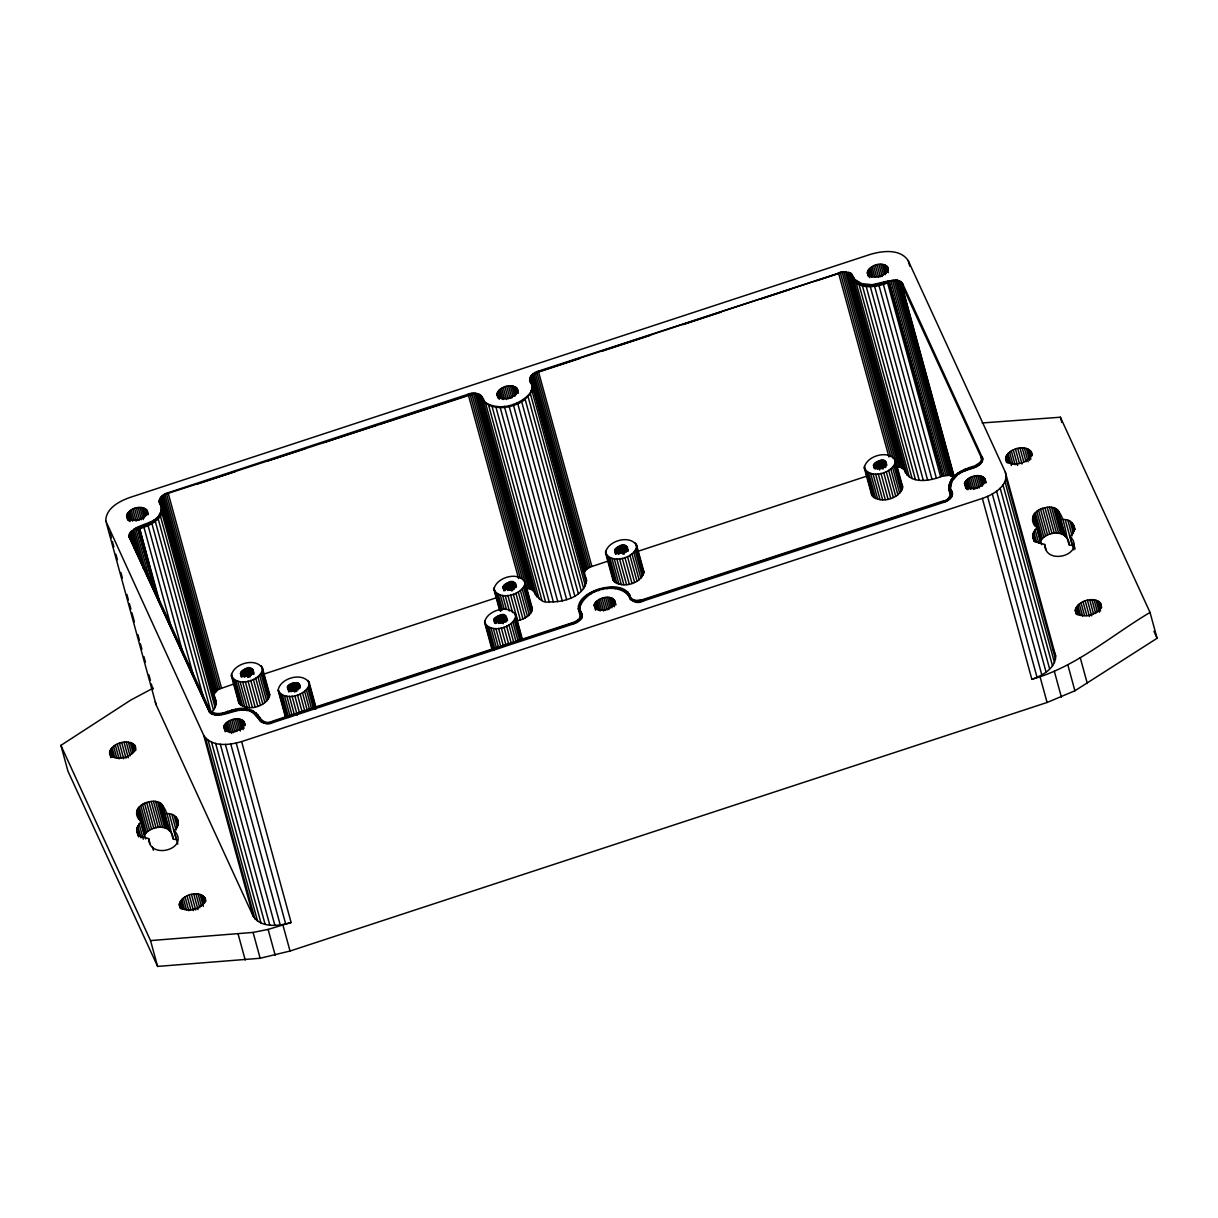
<?xml version="1.0" encoding="UTF-8"?>
<svg xmlns="http://www.w3.org/2000/svg" width="1218" height="1218" viewBox="0 0 1218 1218"><rect width="100%" height="100%" fill="white"/><g stroke="black" fill="none" stroke-linecap="round" stroke-linejoin="round"><path stroke-width="1.5" d="M131.711 542.223C123.551 524.943 151.002 528.033 157.442 517.939L157.67 518.807L151.123 523.664L138.106 528.871L156.026 594.749M105.768 520.862C105.905 508.302 119.227 501.314 129.58 497.583L870.322 254.395C882.456 250.832 900.163 248.502 908.232 260.667L1005.337 472.142C1009.235 485.815 993.157 494.691 982.363 498.406L241.621 741.595C229.486 745.157 211.78 747.471 203.711 735.322L105.768 520.862L156.102 704.765L253.207 916.24C261.276 928.39 278.968 926.061 291.117 922.513L241.621 741.595M109.574 752.998C111.082 742.676 130.6 737.332 135.64 747.152C134.132 757.474 114.614 762.818 109.574 752.998L110.868 757.687M126.626 516.188C127.829 507.936 143.45 503.658 147.469 511.514C146.267 519.766 130.661 524.044 126.626 516.188L127.57 519.629M132.655 530.972L130.296 533.271L129.138 536.879C131.864 521.213 161.872 526.861 161.385 507.297L161.522 510.707L159.086 516.021L158.858 515.153M138.669 819.135C132.61 810.731 141.06 803.088 148.946 801.916C169.591 796.161 168.191 827.768 173.337 839.202L176.29 839.628L169.226 813.776L166.257 813.365M162.329 509.718L162.42 507.069L162.557 510.586L162.329 509.718L159.786 515.244L153.94 521.045L150.545 523.268L150.301 522.415M179.29 904.822C180.797 894.499 200.315 889.155 205.355 898.975C203.848 909.298 184.329 914.657 179.29 904.822L180.234 908.278M223.762 726.598C225.756 735.809 242.154 731.561 244.544 724.055C242.549 714.844 226.152 719.092 223.762 726.598L225.178 731.774M231.359 675.731C233.171 663.338 256.602 656.928 262.646 668.712C260.835 681.09 237.403 687.515 231.359 675.731L238.85 703.06C246.919 712.393 267.61 706.729 269.711 694.549L262.22 667.22M238.5 699.985L238.85 703.06M240.494 673.676C254.638 655.695 258.734 684.47 240.494 673.676L241.423 677.132M278.115 690.286C279.912 677.893 303.343 671.483 309.387 683.268C307.575 695.645 284.159 702.07 278.115 690.286L285.591 717.615L285.773 712.88M484.612 622.489C486.408 610.096 509.84 603.686 515.884 615.471C514.072 627.864 490.656 634.274 484.612 622.489L492.087 649.818L491.737 646.743M496.99 394.586C498.208 386.334 513.813 382.056 517.848 389.912C516.645 398.179 501.024 402.458 496.99 394.586L497.934 398.042M493.929 589.527C495.726 577.134 519.157 570.724 525.202 582.509C523.39 594.902 499.974 601.311 493.929 589.527L499.578 610.203M493.747 619.779C508.104 632.995 511.667 602.819 493.747 619.779L494.691 623.22M503.049 587.487C517.208 569.491 521.289 598.282 503.049 587.487L503.993 590.928M510.601 594.902L517.665 620.738C523.77 619.17 531.977 615.638 532.266 608.361L473.619 393.856L168.236 493.32C162.314 494.63 157.701 500.796 161.811 506.581L160.365 499.882M594.14 605.011C596.135 614.207 612.532 609.959 614.907 602.453C612.913 593.242 596.515 597.505 594.14 605.011L595.556 610.172M605.544 552.881C607.356 540.503 630.772 534.078 636.816 545.862C635.004 558.255 611.588 564.665 605.544 552.881L613.035 580.21C621.089 589.542 641.795 583.894 643.896 571.714L636.405 544.37M614.664 550.841C628.823 532.845 632.903 561.635 614.664 550.841L615.608 554.281M867.368 272.999C868.571 264.732 884.192 260.454 888.211 268.325C887.009 276.577 871.403 280.856 867.368 272.999L868.312 276.44M864.293 467.925C866.105 455.547 889.521 449.122 895.565 460.906C893.768 473.3 870.337 479.725 864.293 467.925L871.784 495.269C879.838 504.587 900.544 498.938 902.645 486.758L843.785 271.644L538.356 371.17C532.54 372.449 526.176 379.133 531.931 384.629L529.86 380.64L530.089 381.493M871.418 492.179L871.784 495.269M873.443 465.215C887.8 478.43 891.348 448.27 873.443 465.215L874.387 468.671M964.504 483.409C966.498 492.62 982.896 488.357 985.286 480.851C983.291 471.655 966.894 475.903 964.504 483.409L965.92 488.585M1005.566 458.836C1007.088 448.513 1026.607 443.154 1031.631 452.989C1030.123 463.312 1010.605 468.656 1005.566 458.836L1006.51 462.277M1035.011 526.206C1028.373 517.498 1036.335 508.926 1044.937 507.754C1065.583 501.999 1064.182 533.606 1069.328 545.04L1072.282 545.466L1065.217 519.614L1062.263 519.188M982.363 498.406L1031.859 679.309C1042.212 675.594 1055.534 668.606 1055.671 656.03L1005.337 472.142M1075.281 610.66C1076.803 600.337 1096.322 594.993 1101.346 604.813C1099.839 615.136 1080.32 620.48 1075.281 610.66L1076.225 614.116M137.619 527.47L138.106 528.871C149.159 526.739 169.104 516.554 160.806 502.927L161.964 505.455M158.173 518.838L211.201 712.682C215.693 708.739 218.144 701.553 213.774 696.62M950.877 495.604C942.793 480.41 961.109 469.417 973.837 467.103C975.024 464.454 983.322 462.84 981.251 457.496L901.396 283.581C889.703 274.537 874.341 291.117 860.974 284.19L864.536 285.819L872.103 286.2L889.003 282.348L888.516 280.947L872.103 284.707L861.644 283.596L854.716 279.409L850.925 273.304L843.785 271.644M530.119 377.199L529.845 380.412L529.602 379.544M525.125 588.69C536.94 586.086 536.224 604.554 549.196 601.859C563.462 602.499 584.001 596.85 586.543 580.605L532.723 383.442L530.881 380.32L531.109 377.199L532.738 375.053L585.995 569.75L584.001 572.978M532.053 388.664L532.236 386.136L532.281 389.516L529.739 394.723L532.053 388.664L532.281 389.516M129.945 535.798L210.075 710.673C220.732 719.534 234.815 704.537 247.178 709.302C258.688 709.013 259.891 727.603 272.802 721.056L572.871 622.55C577.804 621.424 584.001 615.623 578.763 610.812C576.114 599.515 589.131 592.42 598.068 589.314C608.558 586.025 626.661 584.168 630.604 597.52C633.421 601.387 639.145 600.641 643.18 599.469L943.25 500.948C949.69 502.623 951.593 487.033 951.958 495.985M581.854 614.481C572.201 595.054 603.869 584.61 618.79 588.309C629.645 589.801 630.071 607.919 643.652 600.87L943.722 502.349C949.279 501.055 955.491 495.041 950.756 489.347L952.156 492.727M628.701 595.374C615.425 581.123 583.437 589.847 579.464 608.985L579.235 608.132M579.783 610.492C585.538 615.988 579.159 622.687 573.358 623.951L273.289 722.457C263.286 727.527 258.627 718.057 252.857 712.606L252.628 711.754C258.383 717.189 263.058 726.674 273.045 721.604L573.115 623.083L579.57 619.414L581.869 614.709M137.771 835.198L136.858 827.814L140.892 821.693L136.781 812.239M1033.777 541.036L1032.849 533.651L1036.899 527.516L1032.773 518.076M159.558 502.41L160.943 505.774C156.224 500.08 162.436 494.082 167.977 492.772L468.047 394.251C475.629 390.871 483.165 394.769 484.734 402.671L483.013 399.748M159.497 502.288L161.948 496.061M953.907 478.659L953.664 477.806L950.695 482.556L950.36 488.068L952.141 481.034L958.733 473.376L951.167 480.973L949.324 488.311C948.122 475.446 963.423 469.295 973.593 466.25M629.843 598.738L629.599 597.871L631.274 599.621L635.735 600.976L643.424 600.002L943.493 501.496L949.538 498.192L952.202 492.833M955.171 475.279L955.399 476.131C962.113 466.981 979.82 470.194 982.561 458.135L902.416 283.246L897.209 280.11L888.516 280.947M958.962 474.244C965.311 467.834 984.144 469.448 982.271 457.161L982.804 459.003M287.478 686.876C286.991 693.24 298.106 690.956 300.024 686.663C300.511 680.299 289.397 682.598 287.478 686.876L288.894 692.052M613.202 575.475L613.035 580.21M1039.898 542.589C1044.74 530.454 1068.414 528.475 1069.328 545.04M213.622 694.58L218.22 689.449L234.145 683.861M532.601 589.847L479.344 395.15C488.448 417.774 533.469 406.797 532.723 383.442M157.67 518.807L161.446 512.474M173.337 839.202C172.286 823.14 150.727 824.677 144.348 835.381L137.269 809.528M861.202 285.042C852.052 282.683 850.819 266.94 838.669 273.197L538.6 371.718L531.094 376.864L530.865 376.012M484.505 401.803C498.071 411.654 518.898 405.594 529.51 393.871M177.813 844.074L174.037 830.295C181.482 825.302 178.072 814.111 169.226 813.776M1073.804 549.912L1070.028 536.118C1077.473 531.124 1074.078 519.949 1065.217 519.614M585.995 569.75L590.167 567.07L608.132 561.072M982.104 422.966L1060.391 417.226L1150.036 612.441L1157.1 638.278L1074.9 690.773L1047.084 702.481L290.036 951.03L260.15 958.261L157.609 966.422L67.964 771.222L60.9 745.37L130.691 700.122L153.224 688.109M1031.859 679.309C1076.133 666.931 1111.227 635.461 1150.036 612.441M522.355 401.103L524.608 399.656M142.339 525.932L142.567 526.785L149.266 523.907M521.228 401.818L517.467 403.706L517.224 402.853M973.837 467.103L961.596 471.884L961.352 471.031M851.793 276.958C857.776 290.95 877.721 286.991 889.003 282.348L942.321 476.101C930.826 480.943 909.694 484.977 904.502 469.844L851.549 276.151M197.133 484.14L235.104 471.671M267.64 460.998L305.596 448.529M323.668 442.591L376.103 425.386M379.712 424.199L466.479 395.713M538.584 372.038L580.164 358.381M601.859 351.271L650.656 335.239M683.207 324.567L721.163 312.097M760.93 299.034L791.654 288.955M816.974 280.642L836.857 274.111M263.073 674.361L498.071 597.216M637.06 551.587L868.434 475.614M128.895 536.011L209.298 711.875C221.737 722 238.819 703.288 252.857 712.606M60.9 745.37L150.53 940.585L253.085 932.425L268.127 929.41L291.117 922.513M838.654 273.517L840.435 273.015M888.759 281.815L890.525 281.312M880.157 284.449L882.745 283.718M250.512 710.079L250.741 710.931C237.053 703.395 220.93 720.995 209.054 711.007L129.199 537.108L129.443 537.96M247.421 710.17L235.79 710.17L222.94 713.626C234.313 708.861 255.201 704.948 260.408 719.823L256.084 713.535L249.827 710.657L250.071 711.525M900.833 282.713L954.09 477.41L949.279 475.324L942.321 476.101L889.049 281.404M865.069 285.195L878.848 284.692M502.044 407.406L504.861 407.193L504.633 406.34M895.489 467.103L900.467 467.255L904.502 469.844M473.619 393.856L479.176 394.86L478.933 394.008M1070.028 536.118C1087.172 554.388 1045.303 566.644 1044.663 544.461L1036.792 542.238L1032.834 537.58M174.037 830.295C191.18 848.55 149.312 860.806 148.672 838.623L140.801 836.401L136.842 831.742M898.671 280.444L902.66 284.114L902.416 283.246M852.707 278.678L852.463 277.811L858.051 283.063L861.872 284.464L861.644 283.596M483.241 400.615L481.43 396.307L478.202 394.571L531.459 589.268M850.925 273.304L854.945 280.277L859.086 283.368L858.842 282.515M267.092 690.591L269.711 694.549M901.35 483.927L902.645 486.758M642.586 568.882L643.896 571.714M530.972 605.529L532.266 608.361M521.654 638.491L522.537 639.831L515.458 613.979M315.157 706.288L316.041 707.628L308.976 681.775M949.37 490.108L951.136 493.062L949.081 487.459M1153.933 631.366L1157.1 638.278M1053.25 649.62L1055.671 656.03M160.502 501.923L162.664 507.921M950.131 487.215L950.999 490.199M160.715 504.922L161.613 508.165M155.265 701.781L156.102 704.765M1060.391 417.226L1061.807 422.402M1100.265 602.453L1101.681 607.63M1099.169 601.509L1101.057 608.406M1097.753 600.748L1100.57 611.086M1096.033 600.185L1099.336 612.258M1074.093 526.069L1075.037 529.51M1073.286 524.303L1074.702 529.465M1094.084 599.865L1097.388 611.923M1071.947 522.735L1074.306 531.352M1091.967 599.789L1095.743 613.567M1070.12 521.411L1073.423 533.469M1089.729 599.941L1093.505 613.735M1067.866 520.36L1072.099 535.874M1073.804 544.339L1075.098 549.014M1087.461 600.337L1091.693 615.851M1085.208 600.961L1089.455 616.46M1058.488 510.981L1065.567 536.834M1057.757 509.87L1064.821 535.722M1083.046 601.783L1086.821 615.577M1056.661 508.911L1063.725 534.763M1055.23 508.15L1062.309 534.002M1081.051 602.788L1084.355 614.862M1053.524 507.601L1060.589 533.454M1079.285 603.945L1082.589 616.019M1051.576 507.282L1058.64 533.119M1077.778 605.224L1080.61 615.562M1049.459 507.19L1056.524 533.042M1076.605 606.564L1078.965 615.181M1075.783 607.949L1077.671 614.846M1075.342 609.335L1076.758 614.496M1047.221 507.358L1054.286 533.195M1031.296 451.741L1032.225 455.197M1030.55 450.63L1031.966 455.806M1029.454 449.67L1031.341 456.567M1044.937 507.754L1052.017 533.591M1028.038 448.909L1030.854 459.247M1026.317 448.361L1029.621 460.419M1042.699 508.378L1049.764 534.215M1024.368 448.041L1028.144 461.82M1040.537 509.2L1047.602 535.037M1080.244 657.69L1087.309 683.526M1022.252 447.95L1026.028 461.744M1038.543 510.205L1045.607 536.042M1020.014 448.117L1023.79 461.896M1036.762 511.362L1043.841 537.199M1044.663 544.461L1046.079 549.622M1017.746 448.513L1021.978 464.012M1035.27 512.641L1042.334 538.478M1034.082 513.981L1041.162 539.833M1015.492 449.137L1019.268 462.916M1036.899 527.516L1041.603 544.75M1033.26 515.366L1040.339 541.218M1032.818 516.752L1035.178 525.354M1013.33 449.96L1017.578 465.459M1035.041 529.525L1038.817 543.304M1033.686 531.581L1036.518 541.919M1011.336 450.964L1015.112 464.743M1032.849 533.651L1035.209 542.269M1009.57 452.122L1012.874 464.18M1032.56 535.661L1033.975 540.838M1067.836 664.921L1074.9 690.773M1008.062 453.401L1011.366 465.459M1006.89 454.74L1009.25 463.358M1006.068 456.126L1007.956 463.023M1005.626 457.511L1007.042 462.673M1006.053 478.309L1055.549 659.212M1004.987 481.612L1054.484 662.531M1054.331 671.285L1061.396 697.138M1003.023 484.931L1052.504 665.85M1000.191 488.174L1049.672 669.078M996.583 491.219L1046.079 672.138M992.32 494.006L1041.816 674.909M982.576 459.186L982.804 460.039M982.302 460.267L982.53 461.12M981.251 457.496L982.256 461.135M981.754 461.363L981.982 462.231M1040.005 676.645L1047.084 702.481M980.932 462.444L981.175 463.312M985.042 478.796L985.986 482.252M984.464 477.913L985.864 483.074M979.881 463.495L980.125 464.363M983.581 477.151L984.997 482.313M982.439 476.542L984.327 483.424M987.539 496.411L1037.036 677.33M978.617 464.469L978.846 465.337M981.069 476.101L983.428 484.718M977.156 465.367L977.399 466.22M979.516 475.842L982.332 486.18M975.557 466.144L975.801 466.996M977.81 475.766L980.642 486.104M973.852 466.783L974.08 467.651M976.029 475.903L979.333 487.961M974.202 476.223L977.506 488.281M972.406 476.71L975.709 488.768M968.889 467.788L969.376 469.189M970.685 477.365L973.974 489.438M969.086 478.172L971.918 488.509M908.232 260.667L909.739 266.148M965.402 469.737L965.63 470.605M964.991 469.265L965.235 470.118M967.671 479.1L970.487 489.438M966.468 480.12L968.828 488.738M965.524 481.201L967.884 489.819M961.9 471.442L962.144 472.31M964.869 482.313L966.742 489.194M958.048 473.056L958.292 473.909M955.963 475.522L956.206 476.375M901.853 282.363L902.081 283.215M901.031 281.586L901.259 282.454M901.396 283.581L954.166 476.466M899.95 280.947L900.193 281.8M899.98 281.952L953.237 476.649M952.78 477.654L953.009 478.507M898.869 281.343L952.126 476.04M950.801 475.599L897.209 280.11M951.897 480.166L952.141 481.034M950.938 480.12L951.167 480.973M896.022 280.627L949.279 475.324M895.595 279.942L895.839 280.795M950.695 482.556L950.938 483.424M894.362 280.551L947.619 475.248M949.69 482.617L949.918 483.47M893.875 279.942L894.119 280.795M950.101 484.931L950.345 485.784M951.913 491.859L952.446 493.701M952.217 493.884L952.446 494.736M951.943 494.965L952.171 495.833M949.066 485.084L949.294 485.936M950.679 492.316L951.684 495.97M892.611 280.658L945.868 475.355M951.395 496.061L951.623 496.929M892.094 280.11L892.337 280.977M948.807 487.687L951.304 496.837M950.588 497.157L950.816 498.01M887.359 266.438L888.303 269.878M886.476 265.676L888.364 272.558M890.83 280.932L944.087 475.629M949.538 498.192L949.766 499.06M885.334 265.067L887.222 271.949M948.259 499.182L948.502 500.035M883.964 264.626L886.323 273.228M882.411 264.367L885.242 274.705M887.572 282.88L940.6 476.725L889.003 282.348M946.812 500.065L947.041 500.933M880.705 264.291L883.537 274.629M945.198 500.842L945.442 501.709M878.924 264.428L882.228 276.486M883.811 282.5L884.298 283.901M943.493 501.496L943.722 502.349M883.37 284.418L936.398 478.263M877.097 264.732L880.401 276.806M875.3 265.235L878.604 277.293M879.929 283.581L880.249 285.042M879 285.56L932.029 479.405M873.58 265.889L876.412 276.227M871.981 266.696L874.813 277.034M875.986 284.327L876.229 285.195M875.909 284.951L876.153 285.804M870.565 267.625L872.925 276.242M874.6 286.291L927.629 480.12M869.363 268.645L871.723 277.262M868.419 269.726L870.307 276.623M872.103 284.707L872.332 285.575M871.86 285.347L872.103 286.2M867.764 270.838L869.652 277.719M867.399 271.934L868.343 275.375M870.291 286.565L923.32 480.394M868.358 284.707L868.586 285.575M867.962 285.347L868.19 286.2M866.181 286.382L919.209 480.227M864.293 284.951L864.536 285.819M862.42 285.758L915.449 479.603M859.086 284.707L912.115 478.552M858.051 283.063L858.294 283.916M856.513 281.114L856.756 281.967M856.284 283.261L909.313 477.091M855.63 281.586L855.858 282.454M854.716 279.409L854.945 280.277M853.483 277.476L853.711 278.343M853.757 279.836L853.985 280.688M852.326 274.964L852.554 275.816M854.107 281.449L907.136 475.279M851.763 274.065L851.991 274.933M852.585 279.333L905.613 473.163M851.23 275.146L904.822 470.803M850.621 274.278L903.878 468.976M849.86 272.649L850.103 273.517L848.581 272.147M849.722 273.548L902.98 468.245M848.565 272.969L901.838 467.666M847.195 272.558L900.467 467.255M845.505 271.644L898.914 467.012M894.271 458.09L902.584 488.357M894.986 464.165L902.051 490.001M842.232 272.39L893.007 457.998M893.997 465.824L901.061 491.661M840.207 272.162L890.708 456.491M892.581 467.438L899.645 493.29M838.426 272.665L888.942 456.978M890.784 468.96L897.849 494.812M888.653 470.361L895.717 496.198M885.912 461.789L886.856 465.23M885.364 461.302L886.308 464.758M884.649 460.922L886.065 466.098M883.796 460.648L885.669 467.545M886.247 471.564L893.327 497.416M882.822 460.48L884.71 467.377M881.756 460.45L883.644 467.331M880.644 460.526L882.989 469.143M883.674 472.554L890.739 498.406M879.503 460.724L881.39 467.621M878.376 461.028L880.264 467.925M880.964 473.3L888.044 499.152M877.295 461.439L879.655 470.057M876.305 461.942L878.193 468.839M875.407 462.52L877.295 469.417M878.239 473.772L885.303 499.624M874.661 463.16L876.077 468.336M874.067 463.845L875.483 469.006M873.656 464.53L874.6 467.971M875.559 473.969L882.624 499.806M873.017 473.863L880.081 499.715M870.672 473.482L877.736 499.319M868.617 472.812L875.696 498.664M866.911 471.899L873.976 497.751M864.354 466.342L872.667 496.594M635.522 543.045L643.835 573.297M636.222 549.105L643.302 574.957M635.233 550.78L642.312 576.616M633.832 552.393L640.896 578.23M632.02 553.916L639.1 579.768M643.424 600.002L643.652 600.87M629.889 555.301L636.968 581.153M627.148 546.73L628.092 550.186M626.6 546.258L628.016 551.419M641.475 600.55L641.719 601.403M625.9 545.877L627.316 551.038M625.032 545.603L626.448 550.764M627.498 556.519L634.578 582.356M639.511 600.885L639.755 601.753M624.058 545.436L625.945 552.333M623.007 545.39L624.895 552.287M637.577 601.037L637.821 601.89M621.88 545.481L624.24 554.099M624.91 557.509L631.99 583.346M620.754 545.679L623.098 554.281M635.735 600.976L635.979 601.844M619.627 545.984L621.515 552.881M634.045 600.718L634.274 601.57M622.215 558.255L629.28 584.092M618.546 546.395L620.434 553.292M632.538 600.261L632.766 601.113M617.541 546.897L619.429 553.794M631.274 599.621L631.503 600.474M616.658 547.476L618.546 554.373M629.478 594.171L630.467 597.81M619.49 558.727L626.554 584.564M630.285 598.814L630.528 599.682M615.912 548.115L617.328 553.292M627.925 592.024L629.417 597.475M615.318 548.785L616.734 553.962M626.981 592.45L627.209 593.318M614.907 549.485L615.851 552.926M614.694 550.171L615.638 553.611M616.81 558.91L623.875 584.762M624.819 590.7L625.062 591.567M614.253 558.818L621.332 584.655M622.063 589.299L622.291 590.167M611.923 558.423L618.988 584.275M618.79 588.309L619.018 589.162M609.868 557.768L616.932 583.62M608.147 556.854L615.227 582.691M605.605 551.282L613.902 581.549M615.09 587.731L615.318 588.599M611.071 587.609L611.299 588.461M614.679 600.398L615.897 604.844M614.085 599.515L615.501 604.676M613.202 598.738L614.618 603.915M612.06 598.129L614.42 606.747M610.69 597.688L613.05 606.305M606.853 587.929L607.082 588.781M609.137 597.429L611.969 607.767M607.447 597.368L610.264 607.706M605.65 597.49L608.954 609.563M602.56 588.69L602.788 589.542M603.839 597.81L607.127 609.868M602.027 598.312L605.331 610.37M538.356 371.17L591.872 566.416M598.312 589.862L598.556 590.715M600.307 598.967L603.61 611.025M536.91 372.373L590.167 567.07M598.708 599.774L601.54 610.111M535.341 373.15L588.599 567.847M597.292 600.702L600.124 611.04M534.763 372.754L534.991 373.622M594.247 591.415L594.475 592.268M533.926 374.063L587.198 568.76M596.089 601.722L598.449 610.34M533.21 373.743L533.454 374.611M595.145 602.803L597.033 609.685M531.901 374.839L532.144 375.707M594.491 603.9L595.906 609.076M531.794 376.103L585.051 570.8M590.471 593.303L590.715 594.156M531.109 377.199L584.381 571.897M530.728 378.28L549.151 445.605M550.14 449.244L583.498 571.166M530.652 379.331L586.345 583.239M529.693 378.387L529.937 379.255M532.129 391.252L585.386 585.949M587.106 595.465L587.35 596.333M531.124 391.267L531.368 392.12M530.439 393.977L583.696 588.675M584.244 597.855L584.473 598.723M528.064 396.611L581.336 591.309M527.227 396.398L527.47 397.266M581.96 600.398L582.204 601.25M525.08 399.093L578.352 593.79M580.347 603.001L580.575 603.869M579.418 605.605L579.661 606.473M581.778 615.866L582.021 616.734M578.383 605.711L581.823 618.577M581.351 617.054L581.595 617.922M521.578 401.361L574.835 596.059M578.185 608.345L580.742 618.089M580.621 618.257L580.849 619.125M516.98 388.024L518.396 393.201M516.097 387.263L517.513 392.44M579.57 619.414L579.798 620.282M514.97 386.654L516.843 393.551M578.261 620.51L578.489 621.378M513.6 386.213L515.945 394.83M517.65 403.325L570.907 598.023M576.708 621.5L576.951 622.368M512.032 385.954L514.864 396.292M510.342 385.893L513.174 396.231M574.987 622.368L575.216 623.235M508.545 386.015L511.849 398.073M513.402 404.955L566.674 599.652M573.115 623.083L573.358 623.951M513.159 404.406L513.402 405.274M506.734 386.334L510.037 398.393M504.937 386.837L508.226 398.895M508.926 405.579L562.259 600.87M503.201 387.491L506.505 399.55M501.618 388.298L504.435 398.636M500.187 389.227L503.019 399.565M504.526 406.964L557.783 601.662M498.984 390.247L501.344 398.849M498.04 391.328L499.928 398.21M497.386 392.424L499.273 399.321M497.035 393.536L497.979 396.977M500.415 406.66L500.644 407.512M500.126 407.299L553.383 601.996M496.396 406.523L496.624 407.391M495.939 407.162L549.196 601.859M492.087 406.568L545.344 601.266M489.408 404.955L489.651 405.822M488.677 405.518L541.934 600.215M486.652 403.554L486.896 404.422M485.799 404.071L539.056 598.769M481.871 396.398L482.1 397.251M483.561 402.244L536.818 596.942M481.186 395.454L481.43 396.307M480.866 396.733L535.265 594.795M480.196 394.647L480.44 395.5M480.242 395.88L533.499 590.578M477.441 393.551L477.669 394.404M476.832 394.16L530.089 588.857M475.736 393.292L475.979 394.145M475.294 393.916L528.551 588.614M473.893 393.231L474.137 394.084M524.379 581.412L532.205 609.944M471.96 393.368L472.203 394.236M524.608 585.751L531.687 611.603M471.853 393.993L522.629 579.601M523.618 587.426L530.698 613.263M470.072 394.312L520.345 578.093M522.202 589.04L529.282 614.877M468.306 394.799L518.579 578.58M468.047 394.251L468.291 395.119M520.406 590.563L527.47 616.415M518.274 591.948L525.354 617.8M515.534 583.376L516.478 586.832M514.986 582.904L515.93 586.345M514.27 582.524L515.686 587.685M513.417 582.25L514.833 587.411M515.884 593.166L522.948 619.003M512.443 582.082L514.331 588.979M511.377 582.037L513.265 588.933M510.266 582.128L512.626 590.73M513.296 594.156L520.36 619.992M509.124 582.326L511.484 590.928M507.997 582.63L509.885 589.527M506.932 583.041L508.819 589.938M514.59 612.639L521.943 639.465M505.927 583.544L507.815 590.441M515.29 618.714L520.954 639.389M505.044 584.122L506.46 589.299M507.86 595.374L512.58 612.608M514.301 620.373L519.964 641.049M504.298 584.762L505.714 589.923M503.704 585.432L505.12 590.608M503.293 586.132L504.237 589.573M512.885 622.002L518.076 640.957M503.064 586.817L504.008 590.258M505.181 595.556L509.429 611.071M511.088 623.525L515.808 640.759M502.638 595.465L506.414 609.244M508.957 624.91L513.676 642.145M506.216 616.338L507.525 620.343M500.309 595.069L504.069 608.863M505.668 615.866L507.084 621.028M504.952 615.486L506.368 620.647M504.1 615.212L505.988 622.094M498.253 594.414L502.486 609.913M506.566 626.128L511.271 643.348M503.125 615.044L505.013 621.941M496.533 593.501L501.253 610.72M502.06 614.999L503.947 621.896M493.975 587.929L500.4 611.299M500.948 615.09L503.308 623.692M503.978 627.118L508.698 644.337M499.806 615.288L501.694 622.17M498.68 615.592L500.568 622.489M501.283 627.864L505.988 645.083M497.614 616.004L499.502 622.9M496.609 616.506L498.497 623.403M495.726 617.084L497.142 622.261M498.543 628.336L503.262 645.555M494.98 617.724L496.381 622.885M494.386 618.394L495.802 623.57M493.975 619.094L494.919 622.535M495.863 628.518L501.055 647.474M493.32 628.427L498.512 647.382M490.991 628.031L496.639 648.707M488.936 627.377L494.584 648.052M487.215 626.463L493.823 650.579M484.657 620.891L492.498 649.438M308.093 680.436L315.934 708.983M308.793 686.51L314.929 708.906M307.804 688.17L313.468 708.846M306.388 689.799L311.58 708.739M304.591 691.322L309.783 710.277M302.46 692.707L307.18 709.942M299.171 683.663L300.115 687.104M298.456 683.283L299.872 688.444M297.603 682.994L299.019 688.17M300.07 693.91L304.789 711.145M296.629 682.841L298.517 689.738M295.578 682.796L297.451 689.692M294.452 682.872L296.811 691.489M297.481 694.915L302.201 712.134M293.31 683.07L295.669 691.687M292.198 683.389L294.543 692.007M294.786 695.645L299.491 712.88M291.117 683.8L293.005 690.697M290.112 684.303L292 691.2M289.229 684.881L291.117 691.778M292.046 696.133L297.238 715.073M288.483 685.521L289.899 690.682M287.89 686.191L289.305 691.352M289.366 696.315L294.086 713.55M286.824 696.224L292.016 715.164M284.494 695.828L290.143 716.504M282.439 695.173L288.559 717.569M280.719 694.245L286.854 716.656M279.409 693.103L286.002 717.235M278.633 690.408L285.24 714.54M261.337 665.881L269.65 696.148M262.053 671.955L269.117 697.807M261.063 673.615L268.127 699.467M273.045 721.604L273.289 722.457M259.647 675.244L266.712 701.081M271.066 722.152L271.309 723.005M257.851 676.766L264.915 702.603M269.071 722.502L269.3 723.355M255.719 678.152L262.784 704.004M252.979 669.58L253.923 673.021M252.431 669.108L253.846 674.27M267.107 722.639L267.336 723.492M251.715 668.728L253.131 673.889M250.862 668.438L252.278 673.615M253.329 679.355L260.393 705.207M265.235 722.563L265.478 723.416M249.888 668.286L251.304 673.447M248.822 668.24L250.71 675.137M263.53 722.274L263.758 723.142M247.711 668.317L250.071 676.934M250.741 680.36L257.805 706.196M262.022 721.787L262.251 722.655M246.569 668.515L248.929 677.132M260.165 718.97L260.408 719.823M260.759 721.117L261.002 721.985M259.358 716.656L260.347 720.31M259.008 716.458L259.251 717.311M259.799 720.28L260.028 721.147M245.442 668.834L247.802 677.452M257.729 714.433L259.388 720.158M257.988 716.778L258.231 717.646M248.046 681.09L255.11 706.942M244.376 669.245L246.249 676.142M256.754 714.844L256.998 715.712M255.841 712.667L256.084 713.535M243.372 669.748L245.26 676.645M254.958 713.154L255.186 714.022M242.489 670.326L244.376 677.223M245.305 681.578L252.37 707.414M253.42 711.205L253.648 712.073M241.727 670.966L243.143 676.127M241.149 671.636L242.565 676.812M240.738 672.321L241.682 675.777M240.509 673.021L241.453 676.462M242.626 681.76L249.69 707.612M240.083 681.669L247.147 707.506M246.63 709.927L246.873 710.779M237.738 681.273L244.818 707.125M243.524 708.922L243.752 709.774M235.683 680.618L242.763 706.455M243.128 709.546L243.356 710.414M233.978 679.69L241.042 705.542M231.42 674.133L239.733 704.4M244.3 722L245.244 725.441M243.707 721.102L244.651 724.558M239.611 708.922L239.855 709.789M242.839 720.34L244.255 725.517M239.367 709.561L239.611 710.414M241.697 719.731L244.057 728.349M240.327 719.29L243.158 729.628M238.774 719.031L241.59 729.369M235.561 709.318L235.79 710.17M235.485 709.927L235.713 710.794M237.068 718.97L240.372 731.028M235.287 719.092L238.119 729.43M231.466 710.094L231.694 710.947M231.557 710.673L231.785 711.54M233.46 719.412L236.764 731.47M231.664 719.899L234.967 731.972M168.236 493.32L221.493 688.018M167.977 492.772L168.221 493.64M227.416 711.221L227.903 712.621M229.943 720.569L233.232 732.627M236.216 743.087L285.712 923.99M166.531 493.96L219.803 688.657M166.272 493.427L164.902 495.056L164.658 494.204M228.345 721.376L231.648 733.434M282.957 925.193L290.036 951.03M164.963 494.752L218.22 689.449M226.929 722.304L229.745 732.642M163.562 495.65L216.819 690.347M163.212 495.087L163.44 495.954M222.711 712.774L223.198 714.174M225.726 723.309L228.086 731.927M230.765 744.031L280.247 924.949M162.375 496.655L215.632 691.352M224.782 724.39L226.67 731.287M221.174 713.809L221.417 714.677M224.127 725.502L225.528 730.663M161.415 497.705L214.688 692.403M160.898 497.111L161.126 497.979M160.746 498.786L214.003 693.484M162.573 505.866L216.165 702.131M160.076 498.192L160.319 499.06M219.377 714.159L219.605 715.012M162.847 508.972L172.804 546.577M173.793 549.014L214.292 697.503L201.792 651.797M160.274 500.933L161.781 506.384M162.77 509.154L172.728 546.425M173.778 549.394L200.787 648.128M162.968 510.89L215.997 704.72M159.528 499.289L159.771 500.156M159.253 500.385L159.497 501.237M217.596 714.327L217.824 715.194M159.269 501.42L159.786 503.262M161.294 509.855L161.522 510.707M225.406 744.411L274.887 925.33M162.07 513.554L215.099 707.384M215.875 714.327L216.104 715.194M160.441 512.504L160.669 513.357M160.456 516.234L213.485 710.064M159.786 515.244L160.03 516.112M214.261 714.159L214.505 715.012M212.8 713.824L213.028 714.677M220.306 744.213L269.802 925.132M211.521 713.322L211.749 714.19M210.455 712.682L210.684 713.535M156.589 517.741L156.833 518.609M209.618 711.906L209.861 712.758M209.054 711.007L209.298 711.875M268.127 929.41L275.192 955.247M155.28 521.304L204.304 700.517M215.632 743.437L265.128 924.355M154.427 520.497L154.671 521.35M153.712 520.193L153.94 521.045M151.885 523.557L193.906 677.162M211.521 742.112L261.017 923.031M150.88 522.811L151.123 523.664M147.195 510.525L148.139 513.966M146.617 509.626L148.017 514.803M145.734 508.865L147.15 514.042M144.592 508.256L146.48 515.153M208.095 740.285L257.592 921.204M143.222 507.815L145.581 516.432M148.063 525.537L183.568 655.375M205.477 738.001L254.958 918.905M146.891 524.821L147.134 525.674M146.48 524.349L146.708 525.202M141.669 507.556L144.485 517.894M203.711 735.322L253.207 916.24M139.963 507.495L143.267 519.553M143.922 527.196L171.936 629.599M138.182 507.617L141.486 519.675M142.582 526.465L142.826 527.333M253.085 932.425L260.15 958.261M136.355 507.936L139.659 519.995M134.559 508.424L137.862 520.497M160.593 605.255L139.583 528.46L158.447 599.972M132.838 509.094L136.142 521.152M137.588 528.11L156.011 595.435M131.239 509.9L134.071 520.238M135.731 528.201L150.849 583.376M129.824 510.814L132.64 521.152M134.361 529.586L146.312 573.267M133.98 529.084L134.208 529.952M128.621 511.834L130.981 520.451M132.99 530.515L143.45 568.73M127.677 512.915L130.037 521.532M127.022 514.026L128.895 520.923M131.833 531.52L138.806 556.991M126.657 515.123L128.073 520.299M131.087 531.231L131.331 532.083M130.935 532.586L136.416 552.607M130.052 532.418L130.296 533.271M130.311 533.667L134.285 548.237M129.976 534.748L132.458 543.852M129.336 533.636L129.565 534.489M128.941 534.839L129.169 535.707M238.149 934.16L245.214 959.997M109.894 532.296L111.386 537.777M112.391 541.431L113.883 546.912M115.893 554.22L117.385 559.717M120.887 572.506L122.394 577.987M126.885 594.43L128.392 599.911M129.382 603.565L130.889 609.046M131.879 612.7L134.391 621.835M137.878 634.639L139.385 640.12M140.39 643.774L141.882 649.255M143.876 656.563L145.384 662.044M148.885 674.833L150.377 680.314M151.382 683.968L152.874 689.449M205.005 897.742L205.949 901.183M204.274 896.631L205.218 900.072M203.178 895.672L205.066 902.568M201.746 894.91L204.106 903.528M200.041 894.362L203.345 906.42M198.092 894.027L201.396 906.101M177.295 818.466L178.239 821.906M175.955 816.897L178.315 825.515M195.976 893.951L199.737 907.73M174.128 815.573L177.432 827.631M171.86 814.522L176.108 830.037M193.738 894.103L197.986 909.618M191.47 894.499L195.702 910.013M189.216 895.123L193.449 910.638M162.496 805.144L169.561 830.996M187.054 895.946L190.83 909.739M161.766 804.032L168.83 829.884M160.669 803.088L167.734 828.925M159.238 802.312L166.303 828.164M185.06 896.95L188.836 910.744M157.533 801.764L164.597 827.616M183.294 898.108L186.582 910.181M155.584 801.444L162.649 827.296M181.787 899.386L184.618 909.724M153.453 801.368L160.532 827.205M180.614 900.741L182.959 909.344M179.777 902.127L181.665 909.009M151.23 801.52L158.294 827.372M179.335 903.497L180.751 908.674M134.559 744.792L135.974 749.968M133.462 743.848L135.35 750.73M148.946 801.916L156.026 827.768M132.031 743.071L134.391 751.689M130.326 742.523L133.158 752.861M146.693 802.54L153.773 828.377M128.377 742.204L131.681 754.262M144.546 803.362L151.611 829.214M126.261 742.127L130.022 755.906M142.552 804.367L149.616 830.219M124.023 742.28L128.271 757.794M152.433 846.83L153.377 850.271M140.77 805.524L147.85 831.376M148.672 838.623L150.088 843.785M121.754 742.676L125.987 758.19M139.278 806.803L146.343 832.64M138.091 808.143L145.17 833.995M119.501 743.3L123.734 758.799M140.892 821.693L145.612 838.913M136.827 810.914L139.187 819.531M117.339 744.122L121.115 757.9M139.05 823.688L143.298 839.187M137.695 825.743L140.999 837.801M115.345 745.127L119.12 758.905M136.858 827.814L139.217 836.431M137.649 833.508L138.593 836.964M113.578 746.284L116.867 758.342M136.568 829.823L137.984 835M112.071 747.563L114.903 757.9M110.899 748.903L113.244 757.52M110.062 750.288L111.949 757.185M109.62 751.673L111.036 756.835M150.53 940.585L157.609 966.422M585.98 578.139L586.543 580.605M531.703 383.761L532.479 386.989M581.61 613.628L582.097 615.577"/></g></svg>
